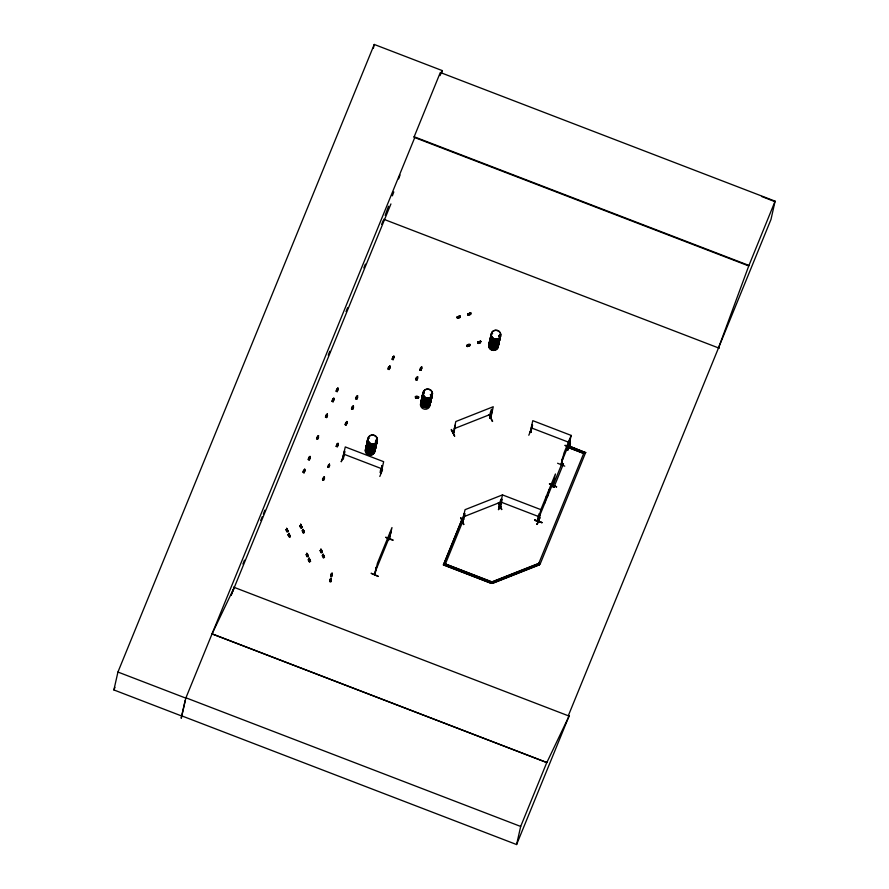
<?xml version="1.0" encoding="UTF-8"?>
<svg xmlns="http://www.w3.org/2000/svg" width="889" height="889" viewBox="0 0 889 889"><rect width="100%" height="100%" fill="white"/><g stroke="black" fill="none" stroke-linecap="round" stroke-linejoin="round"><path stroke-width="1.33" d="M457.135 317.373L459.657 316.773M287.858 531.344L286.625 528.277L287.547 531.066M288.925 533.267L290.07 536.512M290.125 536.4L288.881 533.333M302.016 527.41L300.849 526.077L300.771 524.243L301.093 526.51M301.215 526.844L301.804 527.477L300.76 524.41M303.105 530.655L304.116 532.467L304.249 531.866M309.094 558.159L310.383 561.337L308.95 558.214M324.263 556.814L323.051 554.247L323.285 556.025L324.385 557.359L323.196 554.191L322.918 554.836M324.452 557.047L323.385 555.169M462.324 520.743L463.202 520.732L462.458 520.643M490.495 417.719C487.228 421.664 494.362 396.45 490.65 418.252M561.026 464.658L562.781 457.213L561.426 464.436M415.552 398.083L415.696 396.805L418.241 397.127L418.13 398.183L415.552 398.083L418.13 398.283M330.975 578.117L330.686 579.506M304.705 469.136L303.649 472.381L304.694 469.236M309.072 459.224L309.161 458.135M308.883 459.557L310.094 456.368L309.672 457.735M309.928 456.413L308.761 459.502M318.084 436.232L318.551 435.654L317.262 438.477M317.34 438.844L317.617 437.421M318.406 435.599L317.506 438.244M326.763 415.419L327.241 413.952M333.264 400.006L332.664 401.406L333.842 398.216M333.831 398.316L332.653 401.306M324.274 476.76L323.518 478.949M323.252 479.249L323.085 479.849L324.441 476.715L323.263 479.904L323.707 478.449M336.764 391.282L337.509 389.093M337.087 390.649C335.842 392.505 338.942 385.559 337.553 389.46M329.441 463.958L328.408 466.914M336.787 446.322C339.52 439.922 336.153 447.767 337.353 445.389M336.931 446.378L337.987 443.122L337.52 444.122M345.788 424.631L346.832 421.475L345.865 424.609M356.833 397.35L356.233 398.75L357.567 395.616L356.211 398.761L357.534 395.627M388.715 369.179L389.927 365.979L388.637 368.813M389.771 365.924L388.593 369.113M393.316 357.545L393.916 356.145L392.582 359.267L393.794 356.078L392.738 359.334M416.819 379.214L416.341 379.792L417.53 376.603L416.441 379.681M421.297 368.179L421.575 366.757L420.519 370.002L421.564 366.857M374.902 573.727C374.025 577.061 376.98 565.548 376.18 567.493M388.882 539.567L389.46 538.912M538.778 520.676C536.378 521.321 540.056 520.043 538.345 521.187M553.169 485.25L552.858 486.25L552.602 485.727M552.836 485.483L554.447 478.326L552.858 486.25M330.919 578.472L330.719 579.617M304.071 471.47L303.527 472.315M337.153 390.227L337.042 389.86M329.63 581.55L330.075 579.117L331.353 579.306L330.897 581.784L329.652 581.484M331.041 576.194L331.464 573.827M332.308 573.983L331.964 576.483L330.697 576.25L331.141 573.805L332.386 574.116M330.608 579.95L330.352 581.45L331.13 578.15L330.519 581.495L330.764 579.984M331.675 574.65C330.908 579.15 332.553 569.782 331.786 574.316M331.83 574.672C331.075 579.184 332.708 569.816 331.941 574.338M181.812 715.889L516.598 844.55L520.676 826.448L185.89 697.787L181.778 716.034L113.892 689.942L117.937 672.04L374.247 44.45L442.122 70.542L441.544 73.098M185.168 700.488L181.167 718.256L182.089 715.989M212.049 633.879L546.835 762.551L212.049 633.879L234.285 587.407L231.151 595.119M373.38 48.284L374.247 44.45M286.18 529.511L287.236 531.7M289.181 536.978C285.113 529.855 292.614 542.612 289.225 534.222M288.436 534.567L289.492 536.756M289.292 534.289L288.125 534.756M304.005 472.626C307.35 467.714 300.249 471.726 304.082 472.77L304.983 470.425L304.082 470.081L303.193 472.359L304.082 472.77M308.427 459.546L309.316 457.268M308.994 457.268C312.217 456.602 307.172 463.325 310.228 457.602M316.884 438.822L317.784 436.555M317.451 436.543L318.662 436.999L317.773 439.233L316.573 438.788L317.473 436.477M300.927 527.955C298.915 521.832 300.026 530.011 302.116 527.377L301.06 525.143C298.237 524.977 303.649 530.866 300.182 525.532M325.73 417.185L326.619 414.907M326.296 414.907C329.508 414.241 324.474 420.964 327.519 415.241M302.093 527.488L300.971 525.188L299.871 525.721M302.438 530.589L303.327 530.2L304.382 532.433L303.182 533.011L302.149 530.7L303.305 530.311M332.186 401.35L333.064 399.15M332.742 399.117L333.953 399.561L333.064 401.806L331.875 401.272L332.764 399.039M303.493 532.811L302.449 530.555M333.064 401.806L333.953 399.561M336.32 391.227L337.198 389.026M338.009 389.282L337.198 391.671L338.109 389.326M322.785 479.849L323.663 477.649M306.349 554.392L307.405 556.592M324.574 477.949L323.585 480.149M307.205 554.125L306.038 554.58L307.083 556.814C310.205 555.481 304.649 550.913 307.705 555.947M324.474 477.915C323.407 476.248 321.073 480.493 323.663 480.304M328.019 467.069L328.908 464.791M328.586 464.791L329.786 465.236L328.897 467.481L327.708 466.958L328.597 464.714M309.35 561.87C307.338 555.747 308.45 563.926 310.539 561.292L309.494 559.07L308.605 559.448M309.461 559.181L308.294 559.637M309.661 561.637L308.616 559.414M336.175 446.245L337.376 446.689L336.153 446.311L337.053 444C340.309 443.589 335.153 450.067 338.276 444.411M310.539 561.292L309.394 559.103M336.475 446.356L337.364 444.078M337.053 444L338.242 444.522M345.321 424.675L346.21 422.431M346.121 424.975L347.11 422.764L346.121 425.009L345.01 424.598L345.899 422.353L347.088 422.886M351.766 408.918L352.644 406.673M352.333 406.64L353.555 406.973L352.577 409.184M320.351 550.424L321.229 550.035L322.263 552.38L321.14 550.069M352.344 406.562L351.444 408.884L352.677 409.218M546.835 762.551L569.071 716.067L568.282 715.767L770.985 219.45L775.108 201.17L440.322 72.498L413.963 137.262L748.749 265.933L718.512 347.932M321.207 550.147L320.04 550.613L321.085 552.836L322.285 552.269M343.987 454.801L341.209 461.613M355.9 398.794L356.789 396.516M356.467 396.516C359.689 395.849 354.644 402.573 357.7 396.85M321.407 552.614L320.351 550.38M381.125 473.237L383.648 461.691L345.276 446.934L342.654 458.513L344.387 451.056L344.943 451.534L343.343 458.768M342.932 457.924L343.298 458.724M322.296 555.669L323.496 555.092L322.296 555.669L323.352 557.892L324.241 557.414M322.607 555.469L323.663 557.67M330.386 579.172L329.975 581.495M330.819 581.65L331.319 579.417M388.271 369.113L389.138 366.913M389.071 369.413C391.893 367.024 387.66 365.446 387.937 369.113L389.149 369.568L390.027 367.324M393.16 357.067L394.071 357.367L393.16 359.723L391.982 359.2L392.86 356.956L393.971 357.334M382.014 465.792C383.948 464.414 378.081 472.47 381.014 473.226M379.825 476.471L382.548 469.614M380.948 473.248L382.103 465.558M378.236 576.216L371.091 573.272L378.136 576.461M416.919 377.592C419.386 378.292 414.485 376.503 415.719 379.792L416.93 380.248L417.83 377.892M416.852 380.092L416.052 379.792L416.93 377.558M419.741 369.946L420.641 367.635L421.853 368.079L420.942 370.402L419.741 369.946L420.964 370.324M420.064 369.946L420.953 367.713M420.63 367.713L421.831 368.157L420.864 370.28M376.425 566.893L374.525 574.561M415.663 397.105L418.219 397.383M385.737 537.423L392.894 540.334M388.849 539.501L391.004 531.922L390.515 532.433M390.749 531.822L389.171 538.923M457.013 317.162L459.457 316.373L459.857 317.595L457.435 318.318L457.057 317.462M457.435 318.318L459.846 317.384M469.27 314.362L467.736 314.106L470.648 313.006M468.181 315.251L470.603 314.317L468.181 315.251L467.825 313.939M470.192 313.373L467.77 314.095M469.648 314.084C472.192 313.161 466.036 313.739 468.203 315.173M467.081 345.754L469.348 344.576L469.748 345.799L467.325 346.521L466.903 345.365L467.336 346.443M467.325 346.521L469.736 345.588M469.448 344.865C464.169 347.277 468.492 343.076 470.148 344.421M451.523 429.476L454.69 436.288L451.134 429.754M453.379 432.821L455.813 421.53L493.251 406.729L490.728 418.219M453.923 432.765L453.246 433.065L453.979 432.499M455.346 425.398L454.712 425.653L455.346 425.398L453.901 432.832M477.66 342.298L480.093 341.509L480.505 342.732L478.071 343.454L477.826 342.687M478.06 342.732L480.216 341.754L480.527 342.621L478.071 343.454M539.323 564.893L538.767 563.37L539.323 564.893L492.528 583.395L491.973 581.862L444 563.426L491.917 582.095L538.712 563.593L540.156 563.915L538.767 563.37L491.973 581.862L491.384 583.395L443.422 564.96L462.213 518.843L463.558 519.598L462.213 518.843M445.4 563.97L463.614 519.376M463.102 520.432C462.124 523.321 466.625 512.108 463.958 513.809L462.413 521.265L465.047 509.686L502.485 494.895L540.856 509.641L538.323 520.898M462.98 520.721L464.591 513.553M463.925 524.454L460.746 517.642L463.547 524.588M489.961 418.208L492.15 410.851L491.628 411.34M492.65 421.275L489.106 414.618M501.896 509.43L498.385 502.774M500.507 500.418L499.073 506.463L500.707 506.452M499.951 504.985L498.54 509.464M499.351 506.663L501.396 499.018L502.152 499.496L500.618 506.686L500.651 506.063L499.14 506.152L499.962 506.374M499.807 505.897L499.207 506.363M502.485 494.895L499.851 506.508L500.074 505.897M498.518 509.619L501.107 502.852M501.507 509.597L498.407 502.874M491.384 583.395L443.467 564.726M491.973 581.862L492.528 583.395M528.811 435.243L531.555 428.542M532.567 425.031L530.755 432.476L530.177 432.243L532.8 420.664L571.171 435.421L568.482 447.278M531.011 431.943L530.311 431.632L531.022 432.232M541.934 522.71L534.611 520.287M539.967 513.764C537.534 512.842 536.745 529.466 538.801 515.82M539.834 517.731L537.078 524.277M537.1 524.399L539.812 517.598L537.045 524.421M538.49 521.321L540.123 513.386L538.801 520.743M544.935 502.885L546.546 495.718M549.424 483.994L556.592 486.828L549.535 483.727M547.435 496.751L549.046 489.583M534.622 520.232L542.001 522.488M557.592 463.236L564.748 466.136M552.569 486.594L553.969 487.128L552.569 486.594L562.07 463.225L563.426 463.991L562.07 463.225M552.558 486.161L555.425 473.97L540.856 509.641M567.182 446.367L564.904 445.322L572.072 448.223M561.326 464.769L563.893 453.257L571.171 435.421M568.249 445.278C570.838 433.021 570.594 442.333 568.449 447.278M567.749 450.334L570.416 443.611L567.426 450.067M569.538 439.522C571.927 438.621 566.826 448.934 568.293 446.589M569.316 447.889L583.706 453.423L569.316 447.889L569.905 446.367L585.64 452.657L569.905 446.367M584.24 452.123L538.712 563.593M748.749 265.933L775.108 201.17M368.491 438.177L369.235 438.088L368.446 438.21M376.447 440.611L375.669 441.188M376.647 441.155L376.158 440.344M424.031 392.627L424.275 391.982L423.72 392.549M430.42 394.683L430.987 395.661L431.765 395.016M492.284 333.575L492.417 333.686M498.773 336.542C498.496 334.053 500.874 337.331 498.862 336.086M499.185 336.509L499.185 335.62M498.607 341.776L498.273 342.143A4.801 4.489 12.7 0 1 493.462 348.388A4.801 4.489 12.7 0 1 490.05 341.176M498.785 342.009L498.529 342.232M303.66 472.281L304.427 470.092M326.663 415.741L326.274 417.085M327.23 414.052L326.463 416.241M333.675 398.261L333.419 399.583M346.81 421.586L345.843 424.42M417.53 376.603L416.519 379.847M458.58 317.44L457.079 317.006M490.695 418.019L490.106 418.263M500.574 506.363L499.862 506.474L500.629 506.097M304.694 469.792L304.516 469.47M326.196 416.541L326.03 417.141L326.808 415.796M326.252 416.897L327.396 414.007L326.963 415.374M332.708 401.106L333.108 399.95M352.233 408.284L352.066 408.884L352.7 407.473M541.946 522.676L534.789 519.776M352.5 407.973L353.089 406.017M420.797 368.579L420.397 369.946L420.997 368.546M385.17 215.36L388.526 206.248M392.36 195.836L393.805 191.935M398.605 178.911L400.05 175.011M304.227 470.592L304.538 469.825M309.361 458.102L309.105 458.746M309.461 457.779L309.905 456.702M317.773 436.999L318.529 435.654M317.817 437.388L317.217 438.788M333.219 399.628L333.653 398.55M323.818 478.126L324.352 476.837M328.852 466.036L328.952 465.625M329.052 465.303L329.486 464.225M346.243 423.264L345.943 424.042M346.354 422.942L346.977 421.542M352.8 407.151L353.111 406.373M356.934 397.027L357.245 396.25M389.193 367.713L388.882 368.491M389.293 367.39L389.827 366.101M393.216 357.867L392.616 359.267M416.908 378.836L416.974 378.392M417.074 378.069L417.608 376.78M421.097 368.224L421.73 366.813M309.005 457.19L308.105 459.502L309.316 459.957M326.307 414.83L325.407 417.141L326.619 417.597M356.478 396.438L355.578 398.75L356.789 399.205M352.655 409.329L353.555 406.973M393.171 357.034L392.282 359.312L393.194 359.612M341.309 461.669L344.021 454.812M342.865 457.946L343.332 458.702L343.421 458.146M381.081 472.959L380.581 472.403L380.448 473.059M388.893 539.601L389.126 538.79M374.891 574.705L377.414 563.237L391.982 527.566L389.215 539.634M501.596 499.007L500.874 499.496M531.911 424.786L532.467 425.264M498.462 509.564L501.24 502.763M539.879 513.998L540.123 513.386M540.368 513.486L539.234 513.742M554.458 479.027L554.703 478.415M552.591 486.094L552.925 485.15M567.36 450.201L570.149 443.511M567.46 450.223L570.449 443.644M556.592 486.828L549.524 483.738M337.353 389.038L337.953 388.093M337.242 390.282L336.709 391.104M113.892 689.942L114.948 687.375M414.752 137.562L185.812 698.121L117.937 672.04M440.055 75.598L442.122 70.542M242.919 564.037L244.486 560.192M260.71 520.454L262.288 516.609M263.333 514.042L264.9 510.197M328.241 355.122L329.808 351.277M346.032 311.55L347.61 307.705M363.834 267.967L365.401 264.122M381.637 224.395L383.203 220.55M231.073 595.33L390.927 203.937M375.803 570.405L390.371 534.734M443.422 564.96L462.158 519.065M553.814 481.138L539.245 516.809L500.874 502.052L463.436 516.853M562.27 460.413L569.56 442.578M553.969 487.128L563.47 463.769M540.112 564.137L585.684 452.434M520.676 826.448L546.913 762.217M516.598 844.55L569.104 715.978L568.315 715.678M337.509 388.671L337.798 388.037M328.797 466.458L328.352 467.025M480.827 341.665L480.482 341.065M301.804 527.477L300.626 524.299M310.239 561.392L310.328 560.37M320.94 549.135L322.018 552.302L322.074 551.347M321.974 552.369L322.151 551.702M423.575 392.082L424.297 391.993M430.365 394.694L430.854 394.483M490.595 338.865L491.15 338.742M499.962 336.542L499.774 335.72M460.135 316.384L459.346 317.117M459.991 316.717L460.069 315.984M467.025 345.354L470.17 344.565M470.025 344.588L467.258 345.665M477.915 341.943L477.782 342.543M477.771 342.287L480.771 341.265M480.771 341.52L478.004 342.587M430.643 395.127L431.487 394.572M538.545 520.221L537.678 520.976M342.876 458.179L343.298 458.446M380.503 472.792L381.214 472.959L380.636 472.459M457.324 316.951L459.891 316.073M468.07 313.884L469.959 313.072M470.403 313.706L470.97 313.15L470.281 312.872M469.825 344.788L467.947 345.599M480.582 341.709L478.326 342.587M499.796 336.598L498.729 336.331M430.776 394.627L431.498 394.405M478.249 341.887L480.227 341.22M457.968 316.562L459.202 316.14M453.69 432.254L453.09 432.543L453.79 432.298M464.703 513.786L463.958 513.809M463.091 520.954L462.547 521.21M454.19 428.687L491.628 413.896M492.584 583.162L539.379 564.671M453.701 432.543L453.301 432.799M492.084 333.019L492.639 333.231M499.051 335.464L500.029 335.842M375.647 440.244L376.536 440.455M375.88 440.466L376.314 440.633M374.802 447.211L374.98 447.089A4.878 4.556 12.7 0 1 370.002 453.446A4.878 4.556 12.7 0 1 366.546 446.122M489.172 414.719L492.273 421.442M468.425 314.384L470.459 313.85L470.826 312.917M459.524 315.939L460.269 316.362M467.625 345.799L467.025 345.61M304.116 532.467L302.882 529.355L304.016 531.566M322.118 552.302C321.185 552.425 319.851 548.58 321.24 549.458M307.872 556.336L307.127 554.047M568.338 446.8L570.905 447.778M500.496 506.43L499.996 506.241M338.087 389.438L336.898 388.915L335.998 391.227L337.198 391.671M343.421 458.468L342.665 458.168M385.826 537.245L393.038 539.967M414.085 136.739L748.871 265.411M383.726 219.261L719.301 348.232M531.189 427.831L568.282 442.089M343.654 454.101L382.037 468.847M233.496 587.107L569.071 716.067M761.673 196.48L773.774 201.214M567.904 446.745L568.593 446.9M303.171 529.411L302.838 530.311M324.285 557.359L323.152 555.147M307.727 556.225L307.461 554.158M309.05 558.214L310.061 560.026M310.272 561.337L309.028 558.47M375.425 441.255L376.258 441.533L376.647 440.777M320.929 549.302L321.618 550.124M286.758 528.388L287.869 531.144M307.872 556.17L306.683 553.158L307.427 553.736M303.193 529.677L303.894 531.166M287.214 530.822C288.947 533.067 287.136 527.221 285.869 529.7L286.914 531.922L288.092 531.466L286.969 529.166M321.285 549.813L321.929 551.402M323.396 555.125L324.518 557.425M303.227 530.244L304.271 532.511M287.169 530.4L286.636 528.822M470.203 313.306L470.603 314.528M423.597 392.249L423.586 392.382A4.812 4.501 12.7 0 0 426.264 399.517A4.812 4.501 12.7 0 0 432.11 394.572M304.16 531.511L304.138 532.222M491.239 335.864A4.812 4.501 12.7 0 0 494.028 342.976A4.812 4.501 12.7 0 0 499.874 338.02A4.878 4.556 12.7 0 1 494.04 342.921A4.878 4.556 12.7 0 1 491.217 335.72M499.14 338.542A4.812 4.501 12.7 0 1 494.273 344.743A4.812 4.501 12.7 0 1 490.872 337.531M500.04 334.764A4.878 4.556 12.7 0 1 495.117 341.065A4.878 4.556 12.7 0 1 491.661 333.742M499.94 337.698A4.801 4.489 12.7 0 1 494.106 342.632A4.801 4.489 12.7 0 1 491.328 335.542M499.951 334.909A4.801 4.489 12.7 0 1 495.095 341.109A4.801 4.489 12.7 0 1 491.695 333.897M500.029 334.575A4.812 4.501 12.7 0 1 495.173 340.787A4.812 4.501 12.7 0 1 491.761 333.564M498.24 342.521A4.812 4.501 12.7 0 1 493.384 348.721A4.812 4.501 12.7 0 1 489.972 341.509M498.329 342.376A4.878 4.556 12.7 0 1 493.395 348.677A4.878 4.556 12.7 0 1 489.939 341.354M489.595 343.165A4.812 4.501 12.7 0 0 491.784 350.077A4.812 4.501 12.7 0 0 498.262 346.499A4.823 4.512 12.7 0 1 491.228 349.755A4.823 4.512 12.7 0 1 490.461 342.254M499.085 338.731A4.801 4.478 12.7 0 1 494.24 344.91A4.801 4.478 12.7 0 1 490.839 337.72M499.174 342.754A4.878 4.556 12.7 0 1 492.028 346.121A4.878 4.556 12.7 0 1 491.261 338.531M499.073 342.854A4.801 4.489 12.7 0 1 492.039 346.177A4.801 4.489 12.7 0 1 491.284 338.698M499.162 341.454A4.878 4.556 12.7 0 1 492.628 346.288A4.878 4.556 12.7 0 1 491.284 338.431A4.812 4.501 12.7 0 0 492.684 346.11A4.812 4.501 12.7 0 0 499.129 341.354M431.621 398.05A4.812 4.501 12.7 0 1 425.142 401.639A4.812 4.501 12.7 0 1 422.953 394.727M430.854 397.405A4.812 4.501 12.7 0 1 425.987 403.606A4.812 4.501 12.7 0 1 422.575 396.383M430.854 397.283A4.801 4.478 12.7 0 1 426.02 403.462A4.801 4.478 12.7 0 1 422.619 396.272M432.121 394.772A4.878 4.556 12.7 0 1 426.198 399.794A4.878 4.556 12.7 0 1 423.364 392.594M431.654 396.55A4.801 4.489 12.7 0 1 426.442 401.606A4.801 4.489 12.7 0 1 422.442 395.416M423.031 394.394A4.801 4.489 12.7 0 1 423.897 393.56M431.665 393.76A4.801 4.489 12.7 0 1 426.809 399.961A4.801 4.489 12.7 0 1 423.408 392.749M430.32 402.506A4.812 4.501 12.7 0 1 424.475 407.462A4.812 4.501 12.7 0 1 421.686 400.361M430.409 402.384A4.878 4.556 12.7 0 1 424.486 407.406A4.878 4.556 12.7 0 1 421.653 400.206M429.943 404.162A4.812 4.501 12.7 0 1 424.72 409.229A4.812 4.501 12.7 0 1 420.719 403.028M421.308 402.006A4.812 4.501 12.7 0 1 422.175 401.172M430.798 397.583A4.801 4.478 12.7 0 1 425.953 403.762A4.801 4.478 12.7 0 1 422.553 396.572M430.876 400.306A4.878 4.556 12.7 0 1 424.342 405.14A4.878 4.556 12.7 0 1 422.997 397.283M430.376 402.184A4.801 4.489 12.7 0 1 424.553 407.129A4.801 4.489 12.7 0 1 421.764 400.028M430.754 400.539A4.801 4.489 12.7 0 1 425.542 405.595A4.801 4.489 12.7 0 1 421.542 399.405M430.832 400.206A4.812 4.501 12.7 0 1 425.609 405.273A4.812 4.501 12.7 0 1 421.608 399.072M422.197 398.05A4.812 4.501 12.7 0 1 423.064 397.216M376.469 442.8A4.812 4.501 12.7 0 1 370.635 447.756A4.812 4.501 12.7 0 1 367.846 440.644M376.569 442.678A4.878 4.556 12.7 0 1 370.646 447.7A4.878 4.556 12.7 0 1 367.813 440.488M376.103 444.456A4.812 4.501 12.7 0 1 370.257 449.412A4.812 4.501 12.7 0 1 367.468 442.3A4.812 4.501 12.7 0 0 370.88 449.534A4.812 4.501 12.7 0 0 375.736 443.333M377.014 440.7A4.878 4.556 12.7 0 1 371.091 445.722A4.812 4.501 12.7 0 1 368.29 438.666M368.257 438.521A4.878 4.556 12.7 0 0 371.091 445.722A4.812 4.501 12.7 0 0 376.925 440.822M376.547 442.466A4.812 4.501 12.7 0 1 371.324 447.534A4.812 4.501 12.7 0 1 367.324 441.333M377.036 440.6A4.878 4.556 12.7 0 1 371.113 445.622A4.878 4.556 12.7 0 1 368.279 438.41M376.992 440.488A4.812 4.501 12.7 0 1 371.158 445.445A4.812 4.501 12.7 0 1 368.357 438.333M374.847 447.3A4.812 4.501 12.7 0 1 369.98 453.501A4.812 4.501 12.7 0 1 366.568 446.278M374.836 450.09A4.812 4.501 12.7 0 1 369.613 455.157A4.812 4.501 12.7 0 1 365.601 448.956M366.201 447.934A4.812 4.501 12.7 0 1 367.057 447.1M374.836 449.978A4.801 4.478 12.7 0 1 369.635 455.035A4.801 4.478 12.7 0 1 365.646 448.856M366.235 447.834A4.801 4.478 12.7 0 1 367.09 447.011M375.747 446.334A4.878 4.556 12.7 0 1 369.213 451.168A4.878 4.556 12.7 0 1 367.857 443.311A4.878 4.556 12.7 0 0 369.235 451.067A4.878 4.556 12.7 0 0 375.769 446.234A4.812 4.501 12.7 0 1 370.502 451.19A4.812 4.501 12.7 0 1 366.501 444.989M375.28 448.1A4.812 4.501 12.7 0 1 369.435 453.057A4.812 4.501 12.7 0 1 366.646 445.945M375.647 446.456A4.812 4.501 12.7 0 1 370.424 451.523A4.812 4.501 12.7 0 1 366.424 445.322M367.013 444.3A4.812 4.501 12.7 0 1 367.879 443.467M374.958 447.056A4.878 4.556 12.7 0 1 370.024 453.346A4.878 4.556 12.7 0 1 366.568 446.022M367.09 443.978A4.812 4.501 12.7 0 1 367.946 443.133M352.233 408.829L353.433 405.74L352.233 408.829M492.306 337.398A4.812 4.501 12.7 0 0 500.518 336.375A4.812 4.501 12.7 0 0 495.262 330.175A4.812 4.501 12.7 0 0 492.306 337.398M492.284 337.564A4.801 4.478 12.7 0 0 500.463 336.542A4.801 4.478 12.7 0 0 495.229 330.364A4.801 4.478 12.7 0 0 492.284 337.564M416.063 397.516A1.711 0.611 6.2 0 0 418.73 397.316A1.711 0.611 6.2 0 0 416.296 396.483A1.711 0.611 6.2 0 0 416.063 397.516M416.074 397.372A1.711 0.611 6.2 0 0 418.741 397.161A1.711 0.611 6.2 0 0 416.308 396.338A1.711 0.611 6.2 0 0 416.074 397.372M425.142 401.584A4.878 4.556 12.7 0 0 431.676 396.75A4.878 4.556 12.7 0 1 425.164 401.484A4.878 4.556 12.7 0 1 423.82 393.627A4.878 4.556 12.7 0 0 425.142 401.584M424.02 396.25A4.812 4.501 12.7 0 0 432.232 395.227A4.812 4.501 12.7 0 0 426.976 389.026A4.812 4.501 12.7 0 0 424.02 396.25M423.997 396.405A4.801 4.478 12.7 0 0 432.176 395.383A4.801 4.478 12.7 0 0 426.942 389.215A4.801 4.478 12.7 0 0 423.997 396.405M368.913 442.189A4.812 4.501 12.7 0 0 377.114 441.155A4.812 4.501 12.7 0 0 371.858 434.954A4.812 4.501 12.7 0 0 368.913 442.189M368.891 442.333A4.801 4.478 12.7 0 0 377.058 441.311A4.801 4.478 12.7 0 0 371.824 435.143A4.801 4.478 12.7 0 0 368.891 442.333"/></g></svg>
